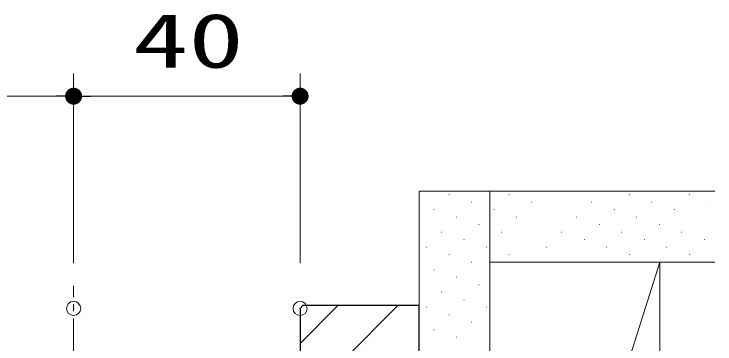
# Model space of a CAD drawing. Units: millimetres, scale not verified. Extents: x -1306 to 1306, y -607 to 607.
# Drawn here: x -399.6 to -275.9, y -234.3 to -176 of the extents above; entities that cross this region are included whole.
import ezdxf
from ezdxf.enums import TextEntityAlignment as Align

# ---------------------------------------------------------------- set-up
doc = ezdxf.new("R2010")
doc.units = ezdxf.units.MM
doc.header["$LTSCALE"] = 5
doc.header["$PDMODE"] = 32
doc.header["$PDSIZE"] = 2.5
doc.linetypes.add('USER3', pattern=[2, 1.25, -0.25, 0.25, -0.25])
for name, color, linetype, lineweight in [('0-1_線(黄)', 2, 'Continuous', 15), ('0-C_中心線', 3, 'USER3', 9), ('0-D_線(白)', 7, 'Continuous', 30), ('1-1_寸法線', 3, 'Continuous', 13), ('1-2_ハッチング', 6, 'Continuous', 9), ('1-4_DEFPOINTS', 7, 'Continuous', 5), ('1-5_0', 4, 'Continuous', 25)]:
    doc.layers.add(name, color=color, linetype=linetype, lineweight=lineweight)
doc.styles.add('ＭＳ ゴシック', font='')
doc.styles.get('ＭＳ ゴシック').set_extended_font_data('MS Gothic')

# ---------------------------------------------------------------- blocks, each defined once
blk = doc.blocks.new('_DOT')
at = {"layer": '1-5_0', "color": 3}
blk.add_line((-2.5, 0), (-5, 0), dxfattribs=at)
for points in [[(0, 0), (-1.594, 1.926), (-1.34, 2.111)], [(0, 0), (-1.34, 2.111), (-1.064, 2.262)], [(0, 0), (-1.064, 2.262), (-0.773, 2.378)], [(0, 0), (-0.773, 2.378), (-0.468, 2.456)], [(0, 0), (-0.468, 2.456), (-0.157, 2.495)], [(0, 0), (-0.157, 2.495), (0.157, 2.495)], [(0, 0), (0.157, 2.495), (0.468, 2.456)], [(0, 0), (0.468, 2.456), (0.773, 2.378)], [(0, 0), (0.773, 2.378), (1.064, 2.262)], [(0, 0), (1.064, 2.262), (1.34, 2.111)], [(0, 0), (1.34, 2.111), (1.594, 1.926)], [(0, 0), (-2.5, 0), (-2.48, 0.313)], [(0, 0), (-2.48, -0.313), (-2.5, 0)], [(0, 0), (-2.48, 0.313), (-2.421, 0.622)], [(0, 0), (-2.421, -0.622), (-2.48, -0.313)], [(0, 0), (-2.421, 0.622), (-2.324, 0.92)], [(0, 0), (-2.324, -0.92), (-2.421, -0.622)], [(0, 0), (-2.324, 0.92), (-2.191, 1.204)], [(0, 0), (-2.191, -1.204), (-2.324, -0.92)], [(0, 0), (-2.191, 1.204), (-2.023, 1.469)], [(0, 0), (-2.023, -1.469), (-2.191, -1.204)], [(0, 0), (-2.023, 1.469), (-1.822, 1.711)], [(0, 0), (-1.822, -1.711), (-2.023, -1.469)], [(0, 0), (-1.822, 1.711), (-1.594, 1.926)], [(0, 0), (-1.594, -1.926), (-1.822, -1.711)], [(0, 0), (-1.34, -2.111), (-1.594, -1.926)], [(0, 0), (-1.064, -2.262), (-1.34, -2.111)], [(0, 0), (-0.773, -2.378), (-1.064, -2.262)], [(0, 0), (-0.468, -2.456), (-0.773, -2.378)], [(0, 0), (-0.157, -2.495), (-0.468, -2.456)], [(0, 0), (0.157, -2.495), (-0.157, -2.495)], [(0, 0), (1.594, 1.926), (1.822, 1.711)], [(0, 0), (1.822, 1.711), (2.023, 1.469)], [(0, 0), (2.023, 1.469), (2.191, 1.204)], [(0, 0), (2.191, 1.204), (2.324, 0.92)], [(0, 0), (2.324, 0.92), (2.421, 0.622)], [(0, 0), (2.421, 0.622), (2.48, 0.313)], [(0, 0), (2.48, 0.313), (2.5, 0)], [(0, 0), (0.468, -2.456), (0.157, -2.495)], [(0, 0), (0.773, -2.378), (0.468, -2.456)], [(0, 0), (1.064, -2.262), (0.773, -2.378)], [(0, 0), (1.34, -2.111), (1.064, -2.262)], [(0, 0), (1.594, -1.926), (1.34, -2.111)], [(0, 0), (1.822, -1.711), (1.594, -1.926)], [(0, 0), (2.023, -1.469), (1.822, -1.711)], [(0, 0), (2.191, -1.204), (2.023, -1.469)], [(0, 0), (2.324, -0.92), (2.191, -1.204)], [(0, 0), (2.421, -0.622), (2.324, -0.92)], [(0, 0), (2.48, -0.313), (2.421, -0.622)], [(0, 0), (2.5, 0), (2.48, -0.313)]]:
    blk.add_solid(points, dxfattribs=at)

msp = doc.modelspace()

# ---------------------------------------------------------------- linework, layer by layer
at = {"layer": '0-1_線(黄)'}
for p, q in [((-275.851, -207.3), (-328.113, -207.3)), ((-328.113, -227.492), (-328.113, -207.3)), ((-315.613, -327.492), (-315.613, -207.3)), ((-285.613, -219.8), (-315.613, -314.992)), ((-275.851, -219.8), (-315.613, -219.8)), ((-285.613, -219.8), (-285.613, -314.992))]:
    msp.add_line(p, q, dxfattribs=at)
at = {"layer": '0-C_中心線'}
msp.add_line((-389.113, -335.997), (-389.113, -223.992), dxfattribs=at)
at = {"layer": '0-D_線(白)'}
for p, q in [((-348.613, -227.492), (-349.113, -227.992)), ((-328.113, -227.492), (-348.613, -227.492)), ((-328.113, -337.492), (-328.113, -227.492)), ((-349.113, -227.992), (-349.113, -336.992))]:
    msp.add_line(p, q, dxfattribs=at)
at = {"layer": '1-1_寸法線'}
for p, q in [((-389.113, -219.992), (-389.113, -186.503)), ((-389.113, -219.992), (-389.113, -186.503)), ((-349.113, -219.992), (-349.113, -186.503)), ((-773.115, -190.503), (-392.113, -190.503)), ((-352.113, -190.503), (-386.113, -190.503))]:
    msp.add_line(p, q, dxfattribs=at)
at = {"layer": '1-2_ハッチング'}
for p, q in [((-322.835, -207.889), (-322.785, -207.889)), ((-312.228, -207.889), (-312.178, -207.889)), ((-301.621, -207.889), (-301.571, -207.889)), ((-291.015, -207.889), (-290.965, -207.889)), ((-280.408, -207.889), (-280.358, -207.889)), ((-318.857, -209.215), (-318.807, -209.215)), ((-308.25, -209.215), (-308.2, -209.215)), ((-297.644, -209.215), (-297.594, -209.215)), ((-287.037, -209.215), (-286.987, -209.215)), ((-276.431, -209.215), (-276.381, -209.215)), ((-325.486, -210.54), (-325.436, -210.54)), ((-314.88, -210.54), (-314.83, -210.54)), ((-304.273, -210.54), (-304.223, -210.54)), ((-293.666, -210.54), (-293.616, -210.54)), ((-283.06, -210.54), (-283.01, -210.54)), ((-321.509, -211.866), (-321.459, -211.866)), ((-310.902, -211.866), (-310.852, -211.866)), ((-300.295, -211.866), (-300.245, -211.866)), ((-289.689, -211.866), (-289.639, -211.866)), ((-279.082, -211.866), (-279.032, -211.866)), ((-317.531, -213.192), (-317.481, -213.192)), ((-306.925, -213.192), (-306.875, -213.192)), ((-296.318, -213.192), (-296.268, -213.192)), ((-285.711, -213.192), (-285.661, -213.192)), ((-324.16, -214.518), (-324.11, -214.518)), ((-313.554, -214.518), (-313.504, -214.518)), ((-302.947, -214.518), (-302.897, -214.518)), ((-292.341, -214.518), (-292.291, -214.518)), ((-281.734, -214.518), (-281.684, -214.518)), ((-320.183, -215.844), (-320.133, -215.844)), ((-309.576, -215.844), (-309.526, -215.844)), ((-298.97, -215.844), (-298.92, -215.844)), ((-288.363, -215.844), (-288.313, -215.844)), ((-277.756, -215.844), (-277.706, -215.844)), ((-326.812, -217.17), (-326.762, -217.17)), ((-316.205, -217.17), (-316.155, -217.17)), ((-305.599, -217.17), (-305.549, -217.17)), ((-294.992, -217.17), (-294.942, -217.17)), ((-284.386, -217.17), (-284.336, -217.17)), ((-322.835, -218.495), (-322.785, -218.495)), ((-312.228, -218.495), (-312.178, -218.495)), ((-301.621, -218.495), (-301.571, -218.495)), ((-291.015, -218.495), (-290.965, -218.495)), ((-280.408, -218.495), (-280.358, -218.495)), ((-318.857, -219.821), (-318.807, -219.821)), ((-325.486, -221.147), (-325.436, -221.147)), ((-321.509, -222.473), (-321.459, -222.473)), ((-317.531, -223.799), (-317.481, -223.799)), ((-324.16, -225.125), (-324.11, -225.125)), ((-320.183, -226.45), (-320.133, -226.45)), ((-349.113, -234.167), (-342.438, -227.492)), ((-349.113, -244.774), (-331.831, -227.492)), ((-326.812, -227.776), (-326.762, -227.776)), ((-316.205, -227.776), (-316.155, -227.776)), ((-322.835, -229.102), (-322.785, -229.102)), ((-318.857, -230.428), (-318.807, -230.428)), ((-325.486, -231.754), (-325.436, -231.754)), ((-321.509, -233.079), (-321.459, -233.079))]:
    msp.add_line(p, q, dxfattribs=at)
at = {"layer": '1-4_DEFPOINTS'}
for p in [(-389.113, -190.503), (-389.113, -227.992), (-349.113, -227.992)]:
    msp.add_point(p, dxfattribs=at)

# ---------------------------------------------------------------- block references
at = {"layer": '1-1_寸法線', "xscale": 0.6, "yscale": 0.6}
for p in [(-389.113, -190.503), (-349.113, -190.503)]:
    msp.add_blockref('_DOT', p, dxfattribs=at)
at = {"layer": '1-1_寸法線', "xscale": 0.6, "yscale": 0.6, "rotation": 180}
msp.add_blockref('_DOT', (-389.113, -190.503), dxfattribs=at)

# ---------------------------------------------------------------- texts
at = {"layer": '1-1_寸法線', "style": 'ＭＳ ゴシック', "width": 1.5}
msp.add_text('40', height=9.604, dxfattribs=at).set_placement((-378.637, -188.353), align=Align.BOTTOM_LEFT)

doc.saveas('drawing.dxf')
